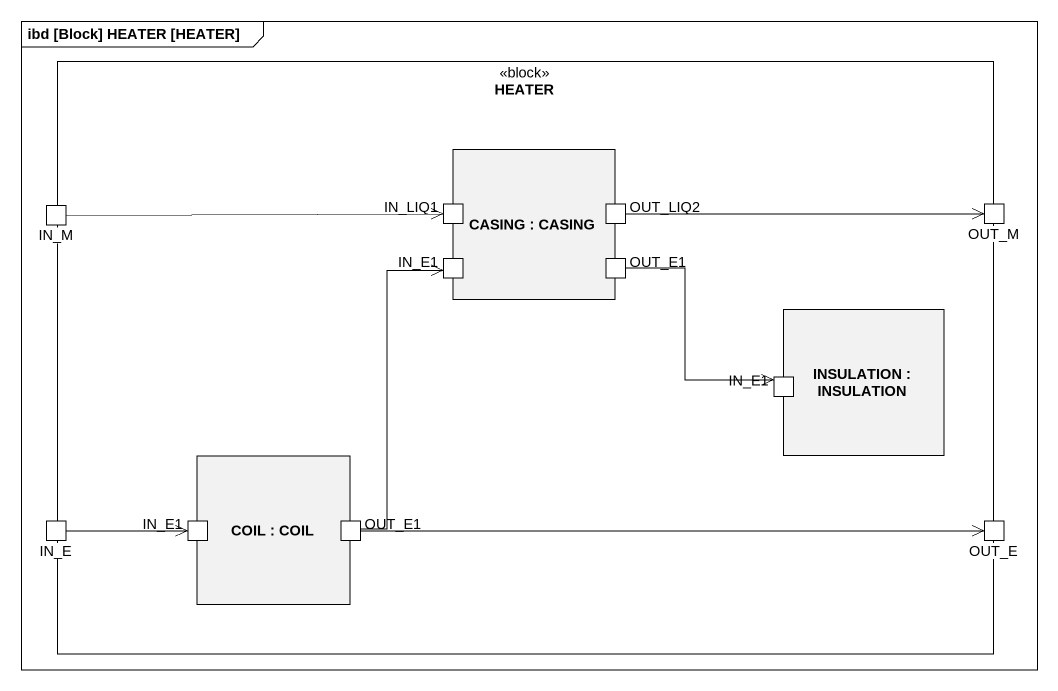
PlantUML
@startuml
mainframe ibd [Block] HEATER [HEATER]
rectangle HEATER <<block>> {
  rectangle "CASING : CASING" as CASING {
    port IN_LIQ1
    port OUT_LIQ2
    port IN_E1
    port OUT_E1
  }
  port IN_M
  port OUT_M
  rectangle "INSULATION : INSULATION" as INSULATION {
    port "IN_E1" as IN_E1_2
  }
  rectangle "COIL : COIL" as COIL {
    port "IN_E1" as IN_E1_3
    port "OUT_E1" as OUT_E1_2
  }
  port IN_E
  port OUT_E
}
IN_M -right-> IN_LIQ1
OUT_LIQ2 -right-> OUT_M
OUT_E1 --> IN_E1_2
IN_E -right-> IN_E1_3
OUT_E1_2 -up-> IN_E1
OUT_E1_2 -right-> OUT_E
@enduml
